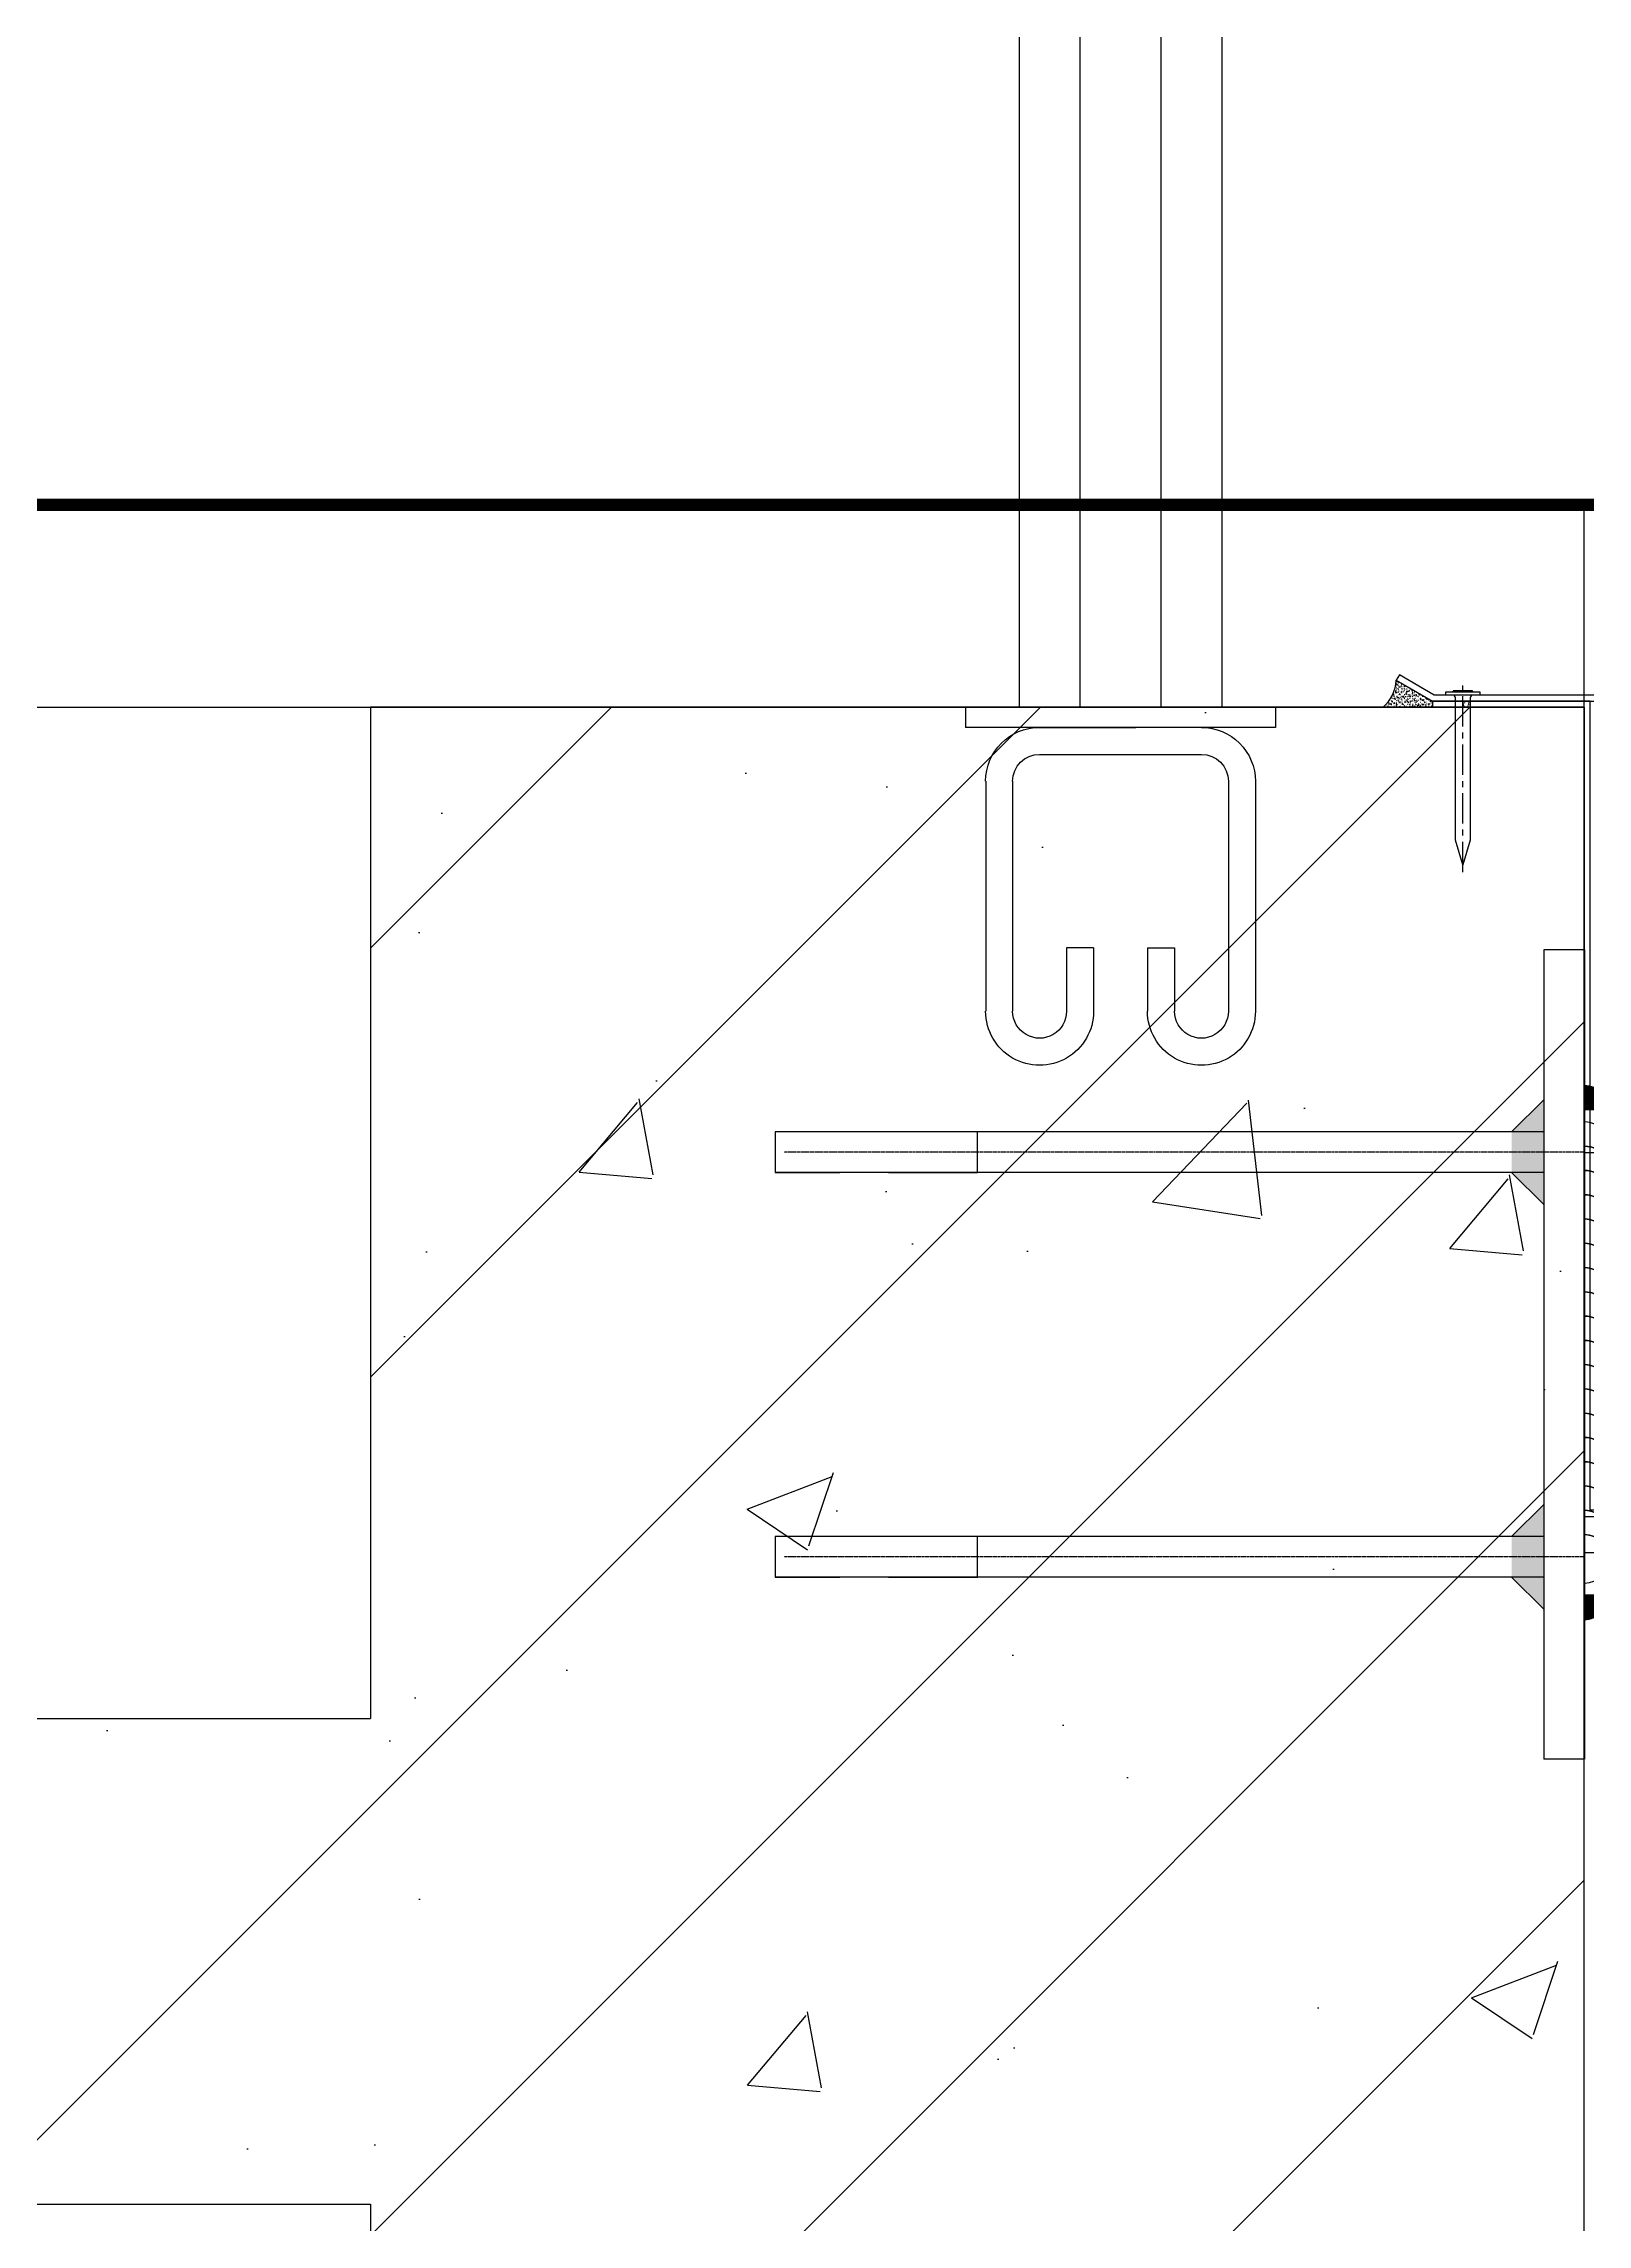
# Model space of a CAD drawing. Extents: x 220580 to 2027826, y -309201 to 71987.
# Drawn here: x 323023 to 323404, y -158204 to -157665 of the extents above; entities that cross this region are included whole.
import ezdxf
from ezdxf.enums import TextEntityAlignment as Align

# ---------------------------------------------------------------- set-up
doc = ezdxf.new("R2010")
doc.units = 0
for name, pattern in [('CENTER', [2, 1.25, -0.25, 0.25, -0.25]), ('DASH', [0.35, 0.25, -0.1]), ('ZN-CENTER', [2, 1.25, -0.25, 0.25, -0.25]), ('ZN-DASH', [0.35, 0.25, -0.1]), ('ZN-DOT', [0.25, 0, -0.25])]:
    doc.linetypes.add(name, pattern=pattern)
for name, color, linetype in [('!ZN1-填充-8', 8, 'Continuous'), ('!ZN3-不锈钢板幕墙-7', 7, 'Continuous'), ('!ZN4-焊缝-8', 8, 'Continuous'), ('!ZN4-辅助材料-1', 1, 'Continuous'), ('!ZN4-配件-11', 11, 'Continuous'), ('!ZN5-钢材投影-40', 40, 'Continuous'), ('!ZN6-层高线-8', 8, 'ZN-DOT'), ('!ZN6-虚线-8', 8, 'ZN-DASH'), ('!ZN6-轴线-1', 1, 'ZN-CENTER'), ('20剖面图$0$20立剖面图及门窗表$0$A-HRAIL', 173, 'Continuous'), ('20剖面图$0$20立剖面图及门窗表$0$A-WINDOW', 140, 'Continuous'), ('20剖面图$0$20立剖面图及门窗表$0$立面栏杆', 167, 'Continuous'), ('20剖面图$0$A-SFCE', 30, 'Continuous'), ('20剖面图$0$AS-COLN', 6, 'Continuous'), ('20剖面图$0$AS-WALL', 40, 'Continuous'), ('20剖面图$0$PUB_HATCH', 8, 'Continuous'), ('2钢材断面', 2, 'Continuous'), ('40钢材投影', 40, 'Continuous'), ('ALT_CEN-0-30', 1, 'CENTER')]:
    doc.layers.add(name, color=color, linetype=linetype)
doc.styles.add('DHTEXT-1', font='ROMANS.shx', dxfattribs={"width": 0.7, "bigfont": 'CHINESE.shx'})
pattern_1 = [(45, (1530822.114, -568207.45), (-53.0330086, 53.0330086), []), (50, (1530822.11, -568207.45), (215.178055, -18.82564), [22.5, -247.5]), (355, (1530822.11, -568207.45), (-41.6254, 225.65764), [18, -198]), (100.4514, (1530840.05, -568209.02), (173.552815, 206.831863), [19.122057, -210.342634]), (46.1842, (1530822.11, -568147.45), (320.172315, -49.655704), [33.75, -371.25]), (96.6356, (1530848.8, -568151.6), (280.39881, 292.23536), [28.683086, -315.5139]), (351.1842, (1530822.1, -568147.45), (280.398584, 292.23558), [27, -297]), (21, (1530852.11, -568162.45), (179.072116, -120.785667), [22.5, -247.5]), (326, (1530852.11, -568162.45), (72.9946, 217.545014), [18, -198]), (71.4514, (1530867.04, -568172.52), (252.066789, 96.75915), [19.122057, -210.342634]), (37.5, (1530822.114, -568207.45), (3.6479566, 99.868156), [0, -195.6, 0, -201, 0, -198.75]), (7.5, (1530822.11, -568207.45), (78.920861, 118.3235136), [0, -114.6, 0, -191.1, 0, -75.75]), (327.5, (1530755.214, -568207.45), (160.146731, -6.7664615), [0, -75, 0, -234, 0, -310.5]), (317.5, (1530725.21, -568207.45), (174.955851, 30.031495), [0, -97.5, 0, -155.4, 0, -220.5])]

# ---------------------------------------------------------------- blocks, each defined once
blk = doc.blocks.new('20剖面图$0$20立剖面图及门窗表$0$A$C685418A6')
at = {"layer": '20剖面图$0$20立剖面图及门窗表$0$立面栏杆'}
for p, q in [((0, 88.5), (76.56, 88.5)), ((0, 88.5), (0, 83.5)), ((76.56, 88.5), (76.56, 83.5)), ((76.56, 83.5), (0, 83.5)), ((18.28, 83.5), (42.09, 83.5)), ((18.28, 76.83), (58.28, 76.83)), ((4.95, 70.17), (4.95, 13.33)), ((11.61, 70.17), (11.61, 13.33)), ((64.95, 70.17), (64.95, 13.33)), ((71.61, 70.17), (71.61, 13.33)), ((24.95, 29.05), (24.95, 13.33)), ((31.61, 29.05), (24.95, 29.05)), ((31.61, 29.05), (31.61, 13.33)), ((44.95, 29.05), (44.95, 13.33)), ((44.95, 29.05), (51.61, 29.05)), ((51.61, 29.05), (51.61, 13.33))]:
    blk.add_line(p, q, dxfattribs=at)
at = {"layer": '20剖面图$0$20立剖面图及门窗表$0$立面栏杆', "extrusion": (0, 0, -1)}
for centre, major_axis, start_param, end_param in [((18.28, 70.17), (13.33, 0.19), 3.155544, 4.72634), ((58.28, 70.17), (13.33, 0.05), -1.567074, 0.003723), ((18.28, 70.17), (4.71, 4.71), 3.926991, 5.497787), ((58.28, 70.17), (-4.71, 4.71), 0.785398, 2.356194), ((18.28, 13.33), (9.43, 9.43), 0.785398, 3.926991), ((18.28, 13.33), (-4.71, 4.71), 2.356194, 5.497787), ((58.28, 13.33), (-9.43, 9.43), 2.356194, 5.497787), ((58.28, 13.33), (-4.71, 4.71), 2.356194, 5.497787)]:
    blk.add_ellipse(centre, major_axis=major_axis, ratio=1, start_param=start_param, end_param=end_param, dxfattribs=at)
blk = doc.blocks.new('20剖面图$0$20立剖面图及门窗表$0$w4e24333333')
at = {"layer": '20剖面图$0$20立剖面图及门窗表$0$A-HRAIL'}
for points in [[(-198091.58, 12664.03), (-198091.58, 13614.03), (-198141.58, 13614.03), (-198141.58, 12664.03)], [(-198106.58, 12664.03), (-198106.58, 13614.03), (-198126.58, 13614.03), (-198126.58, 12664.03)]]:
    blk.add_lwpolyline(points, close=True, dxfattribs=at)
at = {"layer": '20剖面图$0$20立剖面图及门窗表$0$A-HRAIL', "xscale": -1}
blk.add_blockref('20剖面图$0$20立剖面图及门窗表$0$A$C685418A6', (-198078.3, 12575.53), dxfattribs=at)
blk = doc.blocks.new('A$Cec10f56f')
at = {"layer": '!ZN1-填充-8'}
h = blk.add_hatch(color=252, dxfattribs=at)
h.dxf.hatch_style = 1
h.paths.add_polyline_path([(10, 55), (10, 62.94), (18.01, 55)])
h = blk.add_hatch(color=252, dxfattribs=at)
h.dxf.hatch_style = 1
h.paths.add_polyline_path([(18.01, 55), (18.01, 45), (10, 45), (10, 55)])
h = blk.add_hatch(color=252, dxfattribs=at)
h.dxf.hatch_style = 1
h.paths.add_polyline_path([(10, 45), (10, 37.06), (18.01, 45)])
h = blk.add_hatch(color=252, dxfattribs=at)
h.dxf.hatch_style = 1
h.paths.add_polyline_path([(10, -45), (10, -37.06), (18.01, -45)])
h = blk.add_hatch(color=252, dxfattribs=at)
h.dxf.hatch_style = 1
h.paths.add_polyline_path([(18.01, -45), (18.01, -55), (10, -55), (10, -45)])
h = blk.add_hatch(color=252, dxfattribs=at)
h.dxf.hatch_style = 1
h.paths.add_polyline_path([(10, -55), (10, -62.94), (18.01, -55)])
at = {"layer": '2钢材断面'}
for p, q in [((0, 100), (10, 100)), ((0, 100), (0, -100)), ((10, 100), (10, 45)), ((10, 45), (10, -44)), ((10, -44), (10, -100)), ((0, -100), (10, -100))]:
    blk.add_line(p, q, dxfattribs=at)
at = {"layer": '40钢材投影'}
for p, q in [((18.01, 55), (10, 62.94)), ((10, 55), (200, 55)), ((200, 55), (200, 45)), ((10, 45), (200, 45)), ((18.01, 45), (10, 37.06)), ((18.01, -45), (10, -37.06)), ((10, -45), (200, -45)), ((200, -45), (200, -55)), ((10, -55), (200, -55)), ((18.01, -55), (10, -62.94))]:
    blk.add_line(p, q, dxfattribs=at)
for points in [[(172, 45), (150, 45), (150, 55), (200, 55), (200, 45), (184, 45)], [(172, -55), (150, -55), (150, -45), (200, -45), (200, -55), (184, -55)]]:
    blk.add_lwpolyline(points, dxfattribs=at)
at = {"layer": 'ALT_CEN-0-30', "ltscale": 0.3}
for p, q in [((0, 50), (197.81, 50)), ((0, -50), (197.81, -50))]:
    blk.add_line(p, q, dxfattribs=at)
blk = doc.blocks.new('*U1913')
at = {"linetype": 'ZN-DASH', "ltscale": 20}
blk.add_wipeout([(-120.6, -60), (0, -60), (0, 60), (-120.6, 60)], dxfattribs=at).dxf.layer = '!ZN6-虚线-8'
at = {"layer": '!ZN4-焊缝-8', "ltscale": 0.1}
h = blk.add_hatch(color=256, dxfattribs=at)
edge = h.paths.add_edge_path()
edge.add_line((-114.6, 60), (-120.6, 60))
edge.add_line((-120.6, 60), (-120.6, 66))
edge.add_arc((-120.6, 60), 6, 0, 90, ccw=False)
h = blk.add_hatch(color=256, dxfattribs=at)
edge = h.paths.add_edge_path()
edge.add_line((-114.6, -60), (-120.6, -60))
edge.add_line((-120.6, -60), (-120.6, -66))
edge.add_arc((-120.6, -60), 6, 270, 360)
for points in [[(-114.6, 60), (-120.6, 60), (-120.6, 66, -0.414214)], [(-114.6, -60), (-120.6, -60), (-120.6, -66, 0.414214)]]:
    blk.add_lwpolyline(points, format="xyb", close=True, dxfattribs=at)
at = {"layer": '!ZN4-焊缝-8', "color": 8, "ltscale": 20}
blk.add_lwpolyline([(-120.6, -57, 1), (-120.6, -45, -0.267949), (-115.4, -48, 0.57735), (-120.6, -39, -0.267949), (-115.4, -42, 0.57735), (-120.6, -33, -0.267949), (-115.4, -36, 0.57735), (-120.6, -27, -0.267949), (-115.4, -30, 0.57735), (-120.6, -21, -0.267949), (-115.4, -24, 0.57735), (-120.6, -15, -0.267949), (-115.4, -18, 0.57735), (-120.6, -9, -0.267949), (-115.4, -12, 0.57735), (-120.6, -3, -0.267949), (-115.4, -6, 0.57735), (-120.6, 3, -0.267949), (-115.4, 0, 0.57735), (-120.6, 9, -0.267949), (-115.4, 6, 0.57735), (-120.6, 15, -0.267949), (-115.4, 12, 0.57735), (-120.6, 21, -0.267949), (-115.4, 18, 0.57735), (-120.6, 27, -0.267949), (-115.4, 24, 0.57735), (-120.6, 33, -0.267949), (-115.4, 30, 0.57735), (-120.6, 39, -0.267949), (-115.4, 36, 0.57735), (-120.6, 45, -0.267949), (-115.4, 42, 0.57735), (-120.6, 51, -0.267949), (-115.4, 48, 0.57735), (-120.6, 57)], format="xyb", dxfattribs=at)
at = {"layer": '!ZN4-焊缝-8', "ltscale": 0.1}
for points in [[(-57.5, 42.5, -0.57735), (-51.5, 45.96, 0.267949), (-53.5, 42.5, -0.57735), (-47.5, 45.96, 0.267949), (-49.5, 42.5, -0.57735), (-43.5, 45.96, 0.267949), (-45.5, 42.5, -0.57735), (-39.5, 45.96, 0.267949), (-41.5, 42.5, -0.57735), (-35.5, 45.96, 0.267949), (-37.5, 42.5, -0.57735), (-31.5, 45.96, 0.267949), (-33.5, 42.5, -1), (-25.5, 42.5, -1)], [(-57.5, -42.5, 0.57735), (-51.5, -45.96, -0.267949), (-53.5, -42.5, 0.57735), (-47.5, -45.96, -0.267949), (-49.5, -42.5, 0.57735), (-43.5, -45.96, -0.267949), (-45.5, -42.5, 0.57735), (-39.5, -45.96, -0.267949), (-41.5, -42.5, 0.57735), (-35.5, -45.96, -0.267949), (-37.5, -42.5, 0.57735), (-31.5, -45.96, -0.267949), (-33.5, -42.5, 1), (-25.5, -42.5, 1)]]:
    blk.add_lwpolyline(points, format="xyb", dxfattribs=at)
at = {"layer": '!ZN4-配件-11', "linetype": 'ByBlock', "ltscale": 10}
for points in [[(-31, 30.2), (-40, 35.39), (-49, 30.2), (-49, 19.8), (-40, 14.61), (-31, 19.8)], [(-31, -19.8), (-40, -14.61), (-49, -19.8), (-49, -30.2), (-40, -35.39), (-31, -30.2)]]:
    blk.add_lwpolyline(points, close=True, dxfattribs=at)
for centre, radius in [((-40, 25), 12), ((-40, 25), 9), ((-40, 25), 6), ((-40, -25), 12), ((-40, -25), 9), ((-40, -25), 6)]:
    blk.add_circle(centre, radius, dxfattribs=at)
for centre in [(-40, 25), (-40, -25)]:
    blk.add_arc(centre, 5.19, 180, 90, dxfattribs=at)
at = {"layer": '!ZN5-钢材投影-40'}
for p, q in [((-120.6, 49.44), (0, 49.44)), ((-120.6, -49.44), (0, -49.44))]:
    blk.add_line(p, q, dxfattribs=at)
for points in [[(-120.6, -60), (0, -60), (0, 60), (-120.6, 60)], [(-57.5, -42.5), (-20, -42.5), (-20, 42.5), (-60, 42.5), (-60, -42.5)]]:
    blk.add_lwpolyline(points, close=True, dxfattribs=at)
for points in [[(-60, 18.5), (-60, 18.5, -1), (-60, 31.5), (-60, 31.5)], [(-20, 31.5), (-20, 31.5, -1), (-20, 18.5), (-20, 18.5)], [(-60, -18.5), (-60, -18.5, 1), (-60, -31.5), (-60, -31.5)], [(-20, -31.5), (-20, -31.5, 1), (-20, -18.5), (-20, -18.5)]]:
    blk.add_lwpolyline(points, format="xyb", dxfattribs=at)
at = {"layer": '!ZN6-虚线-8', "linetype": 'ZN-DASH', "ltscale": 20}
for p, q in [((-75, 60), (-75, -60)), ((-60, 31.5), (-20, 31.5)), ((-60, 18.5), (-20, 18.5)), ((-20, -18.5), (-60, -18.5)), ((-60, -31.5), (-20, -31.5))]:
    blk.add_line(p, q, dxfattribs=at)
at = {"layer": '!ZN6-轴线-1', "color": 1, "linetype": 'ZN-CENTER', "ltscale": 10}
for p, q in [((-40, 39.27), (-40, 10.73)), ((-54.27, 25), (-25.73, 25)), ((-40, -10.73), (-40, -39.27)), ((-54.27, -25), (-25.73, -25))]:
    blk.add_line(p, q, dxfattribs=at)
blk = doc.blocks.new('*U1916')
at = {"color": 0, "linetype": 'ZN-CENTER', "ltscale": 6}
blk.add_line((43.76, 0), (-2.33, 0), dxfattribs=at)
at = {"linetype": 'ByBlock', "ltscale": 10}
for p, q in [((-1.1, 2.28), (-1.1, -2.28)), ((-0.95, 2.33), (-0.95, -2.33)), ((-0.8, 4.2), (-0.8, -4.2)), ((0, 4.2), (-0.8, 4.2)), ((0, -4.2), (0, 4.2)), ((-0.8, -4.2), (0, -4.2))]:
    blk.add_line(p, q, dxfattribs=at)
blk.add_lwpolyline([(0, -2.52, -0.414214), (0.67, -1.85), (35.87, -1.85), (42, 0), (35.87, 1.85), (0.67, 1.85, -0.414214), (0, 2.52)], format="xyb", dxfattribs=at)
for centre, start, end in [((-1.12, 2.61), 272.9951, 344.3665), ((-1.12, -2.61), 15.6335, 87.0049)]:
    blk.add_arc(centre, 0.329, start, end, dxfattribs=at)
at = {"layer": 'Defpoints', "color": 0, "ltscale": 10, "style": 'DHTEXT-1', "width": 0.7}
blk.add_text('3.7', height=1.125, rotation=90, dxfattribs=at).set_placement((3.09, -0.93), align=Align.CENTER)
blk = doc.blocks.new('A$C6990e299')
at = {"layer": '!ZN1-填充-8'}
h = blk.add_hatch(dxfattribs=at)
h.set_pattern_fill('AR-SAND', color=256, scale=0.5, style=0)
h.set_pattern_definition([(37.5, (-13989.7039, 322.62044), (-0.03149668, 0.963411885), [0, -0.76, 0, -0.85, 0, -0.8125]), (7.5, (-13989.7039, 322.6204), (0.88488835, 1.41107303), [0, -0.41, 0, -0.685, 0, -0.2625]), (327.5, (-13990.3189, 322.62044), (1.55707093, 0.002829527), [0, -0.25, 0, -0.9, 0, -1.175]), (317.5, (-13990.3189, 322.6204), (1.5030633, 0.43883778), [0, -0.125, 0, -0.59, 0, -0.675])])
edge = h.paths.add_edge_path()
edge.add_arc((-55.96, 7.2), 9.53, 310.9661, 356.7687)
edge.add_line((-46.44, 6.66), (-37.5, 1.5))
edge.add_line((-37.5, 1.5), (-37.5, 0))
edge.add_line((-37.5, 0), (-49.71, 0))
at = {"layer": '!ZN3-不锈钢板幕墙-7', "ltscale": 4}
blk.add_lwpolyline([(-1.5, 3), (-1.5, 3), (-37.1, 3), (-45.69, 7.96), (-46.44, 6.66), (-37.5, 1.5), (0, 1.5), (0, 1.5), (164.6, 1.5), (164.6, 39.81), (159.44, 48.75), (158.14, 48), (163.1, 39.41), (163.1, 3)], close=True, dxfattribs=at)
at = {"layer": '!ZN4-辅助材料-1', "ltscale": 4}
blk.add_lwpolyline([(-37.5, 0), (-49.71, 0, 0.202556), (-46.44, 6.66), (-37.5, 1.5), (-37.5, 1.5)], format="xyb", close=True, dxfattribs=at)
at = {"color": 4, "linetype": 'ZN-DASH', "ltscale": 30, "const_width": 3}
blk.add_lwpolyline([(155.6, 36.53), (155.6, 50), (-1426.31, 50)], dxfattribs=at)
at = {"ltscale": 20}
blk.add_lwpolyline([(213, -198.5), (1.5, -198.5), (1.5, 1.5), (-37.5, 1.5), (-37.5, 0), (0, 0), (0, -200), (213, -200)], dxfattribs=at)
at = {"layer": '!ZN4-配件-11', "color": 1, "extrusion": (0, 0, -1), "zscale": -1, "rotation": 270}
blk.add_blockref('*U1916', (30, 3), dxfattribs=at)
blk = doc.blocks.new('20250828170426')
at = {"layer": '20剖面图$0$PUB_HATCH'}
h = blk.add_hatch(dxfattribs=at)
h.set_pattern_fill('钢筋混凝土', color=256, scale=30, style=0)
h.set_pattern_definition(pattern_1)
h.paths.add_polyline_path([(-800, 6700), (-500, 6700), (-500, 7500), (-800, 7500)])
h = blk.add_hatch(dxfattribs=at)
h.set_pattern_fill('钢筋混凝土', color=256, scale=30, style=0)
h.set_pattern_definition(pattern_1)
h.paths.add_polyline_path([(-800, 7130), (-800, 7250), (-4002.64, 7250), (-4002.64, 7130)])
at = {"layer": '20剖面图$0$A-SFCE', "color": 8}
for p, q in [((-4002.64, 7550), (-500, 7550)), ((-500, 7500), (-500, 7550)), ((-4002.64, 7500), (-500, 7500))]:
    blk.add_line(p, q, dxfattribs=at)
at = {"layer": '20剖面图$0$AS-COLN'}
for p, q in [((-500, 7500), (-800, 7500)), ((-800, 7500), (-800, 7250)), ((-500, 6700), (-500, 7500)), ((-4002.64, 7250), (-800, 7250)), ((-4002.64, 7130), (-800, 7130)), ((-800, 7130), (-800, 6700))]:
    blk.add_line(p, q, dxfattribs=at)
at = {"layer": '20剖面图$0$AS-WALL'}
for p, q in [((-700, 7390), (-700, 7390)), ((-600, 7390), (-600, 7390)), ((-500, 7390), (-500, 7390))]:
    blk.add_line(p, q, dxfattribs=at)
at = {"layer": '20剖面图$0$20立剖面图及门窗表$0$A-WINDOW', "xscale": -1}
blk.add_blockref('20剖面图$0$20立剖面图及门窗表$0$w4e24333333', (-198731.18, -5164.03), dxfattribs=at)
at = {"layer": '40钢材投影', "color": 2, "ltscale": 500, "xscale": -1, "rotation": 359.9999999933083}
blk.add_blockref('A$Cec10f56f', (-499.94, 7340), dxfattribs=at)
at = {"ltscale": 20}
blk.add_blockref('*U1913', (-379.34, 7340.5), dxfattribs=at)
at = {"ltscale": 40}
blk.add_blockref('A$C6990e299', (-500, 7500), dxfattribs=at)

msp = doc.modelspace()

# ---------------------------------------------------------------- linework, layer by layer
at = {"layer": '!ZN6-层高线-8', "linetype": 'DASH', "ltscale": 400}
msp.add_line((329714.01, -157779.35), (319900.93, -157779.35), dxfattribs=at)

# ---------------------------------------------------------------- next in the draw order: block references
at = {"layer": '20剖面图$0$A-SFCE', "ltscale": 40}
msp.add_blockref('20250828170426', (323903.56, -165329.35), dxfattribs=at)

doc.saveas('drawing.dxf')
